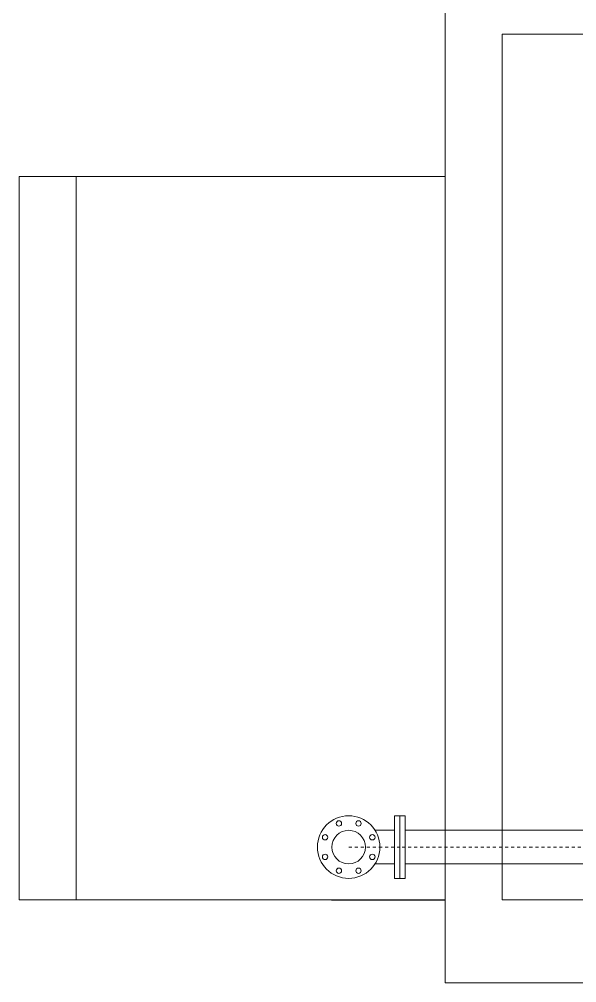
# Model space of a CAD drawing. Header units: millimetres. Extents: x 100 to 1590, y 100 to 694.
# Drawn here: x 1375.34 to 1393.74, y 543.83 to 575.61 of the extents above; entities that cross this region are included whole.
import ezdxf

# ---------------------------------------------------------------- set-up
doc = ezdxf.new("R2010")
doc.units = ezdxf.units.MM
doc.linetypes.add('SGC_DASHDOT', pattern=[1, 0.5, -0.25, 0, -0.25])
for name, color, linetype, lineweight in [('PAREDE', 7, 'Continuous', 9), ('SGC-Conexoes (Furos)', 9, 'Continuous', 5), ('SGC-Conexoes (Linhas Externas)', 6, 'Continuous', 9), ('SGC-EIXOS', 9, 'SGC_DASHDOT', 9), ('SGC-Tubos (Desenho Bifilar)', 6, 'Continuous', 9), ('Solo', 14, 'Continuous', 30)]:
    doc.layers.add(name, color=color, linetype=linetype, lineweight=lineweight)

# ---------------------------------------------------------------- blocks, each defined once
blk = doc.blocks.new('BB-1-CA06-N10-D100-S0-L744')
at = {"layer": 'SGC-EIXOS'}
blk.add_line((372, 0), (-372, 0), dxfattribs=at)
at = {"layer": 'SGC-Tubos (Desenho Bifilar)'}
for p, q in [((353, 59), (-353, 59)), ((353, -59), (-353, -59))]:
    blk.add_line(p, q, dxfattribs=at)
for points in [[(-372, -110), (-372, 110), (-353, 110), (-353, -110)], [(372, -110), (372, 110), (353, 110), (353, -110)]]:
    blk.add_lwpolyline(points, close=True, dxfattribs=at)
blk = doc.blocks.new('BB-4-CB01-N10-D100-S0', base_point=(197715.5, 27255.5))
at = {"layer": 'SGC-Conexoes (Furos)'}
for centre in [(197681.1, 27338.7), (197750, 27338.7), (197632.4, 27290), (197798.7, 27290), (197632.4, 27221.1), (197798.7, 27221.1), (197681.1, 27172.4), (197750, 27172.4)]:
    blk.add_circle(centre, 9.5, dxfattribs=at)
at = {"layer": 'SGC-Conexoes (Linhas Externas)'}
for p, q in [((197876.5, 27314.5), (197808.4, 27314.5)), ((197876.5, 27196.5), (197808.4, 27196.5))]:
    blk.add_line(p, q, dxfattribs=at)
blk.add_lwpolyline([(197895.5, 27365.5), (197876.5, 27365.5), (197876.5, 27145.5), (197895.5, 27145.5)], close=True, dxfattribs=at)
for radius in [110, 59]:
    blk.add_circle((197715.5, 27255.5), radius, dxfattribs=at)
at = {"layer": 'SGC-EIXOS'}
blk.add_line((197715.5, 27255.5), (197895.5, 27255.5), dxfattribs=at)

msp = doc.modelspace()

# ---------------------------------------------------------------- linework, layer by layer
at = {"layer": 'PAREDE'}
for p, q in [((1389.403, 581.677), (1389.403, 543.834)), ((1389.403, 543.834), (1389.403, 581.677)), ((1435.34, 575.115), (1391.278, 575.115)), ((1391.278, 575.115), (1391.278, 546.565)), ((1375.34, 546.565), (1375.34, 570.427)), ((1375.34, 570.427), (1377.215, 570.427)), ((1377.215, 570.427), (1377.215, 546.565)), ((1389.403, 570.427), (1377.215, 570.427)), ((1377.215, 546.565), (1375.34, 546.565)), ((1377.215, 546.565), (1385.653, 546.565)), ((1409.623, 546.565), (1391.278, 546.565)), ((1389.403, 543.834), (1470.965, 543.834))]:
    msp.add_line(p, q, dxfattribs=at)
at = {"layer": 'Solo'}
msp.add_line((1385.653, 546.565), (1389.403, 546.565), dxfattribs=at)

# ---------------------------------------------------------------- block references
at = {"layer": 'SGC-Conexoes (Linhas Externas)', "xscale": 0.009375000000000001, "yscale": 0.009375000000000001, "zscale": 0.009375000000000001}
msp.add_blockref('BB-4-CB01-N10-D100-S0', (1386.215, 548.307), dxfattribs=at)
at = {"layer": 'SGC-Tubos (Desenho Bifilar)', "xscale": 0.009375000000000001, "yscale": 0.009375000000000001, "zscale": 0.009375000000000001}
msp.add_blockref('BB-1-CA06-N10-D100-S0-L744', (1391.39, 548.307), dxfattribs=at)

doc.saveas('drawing.dxf')
